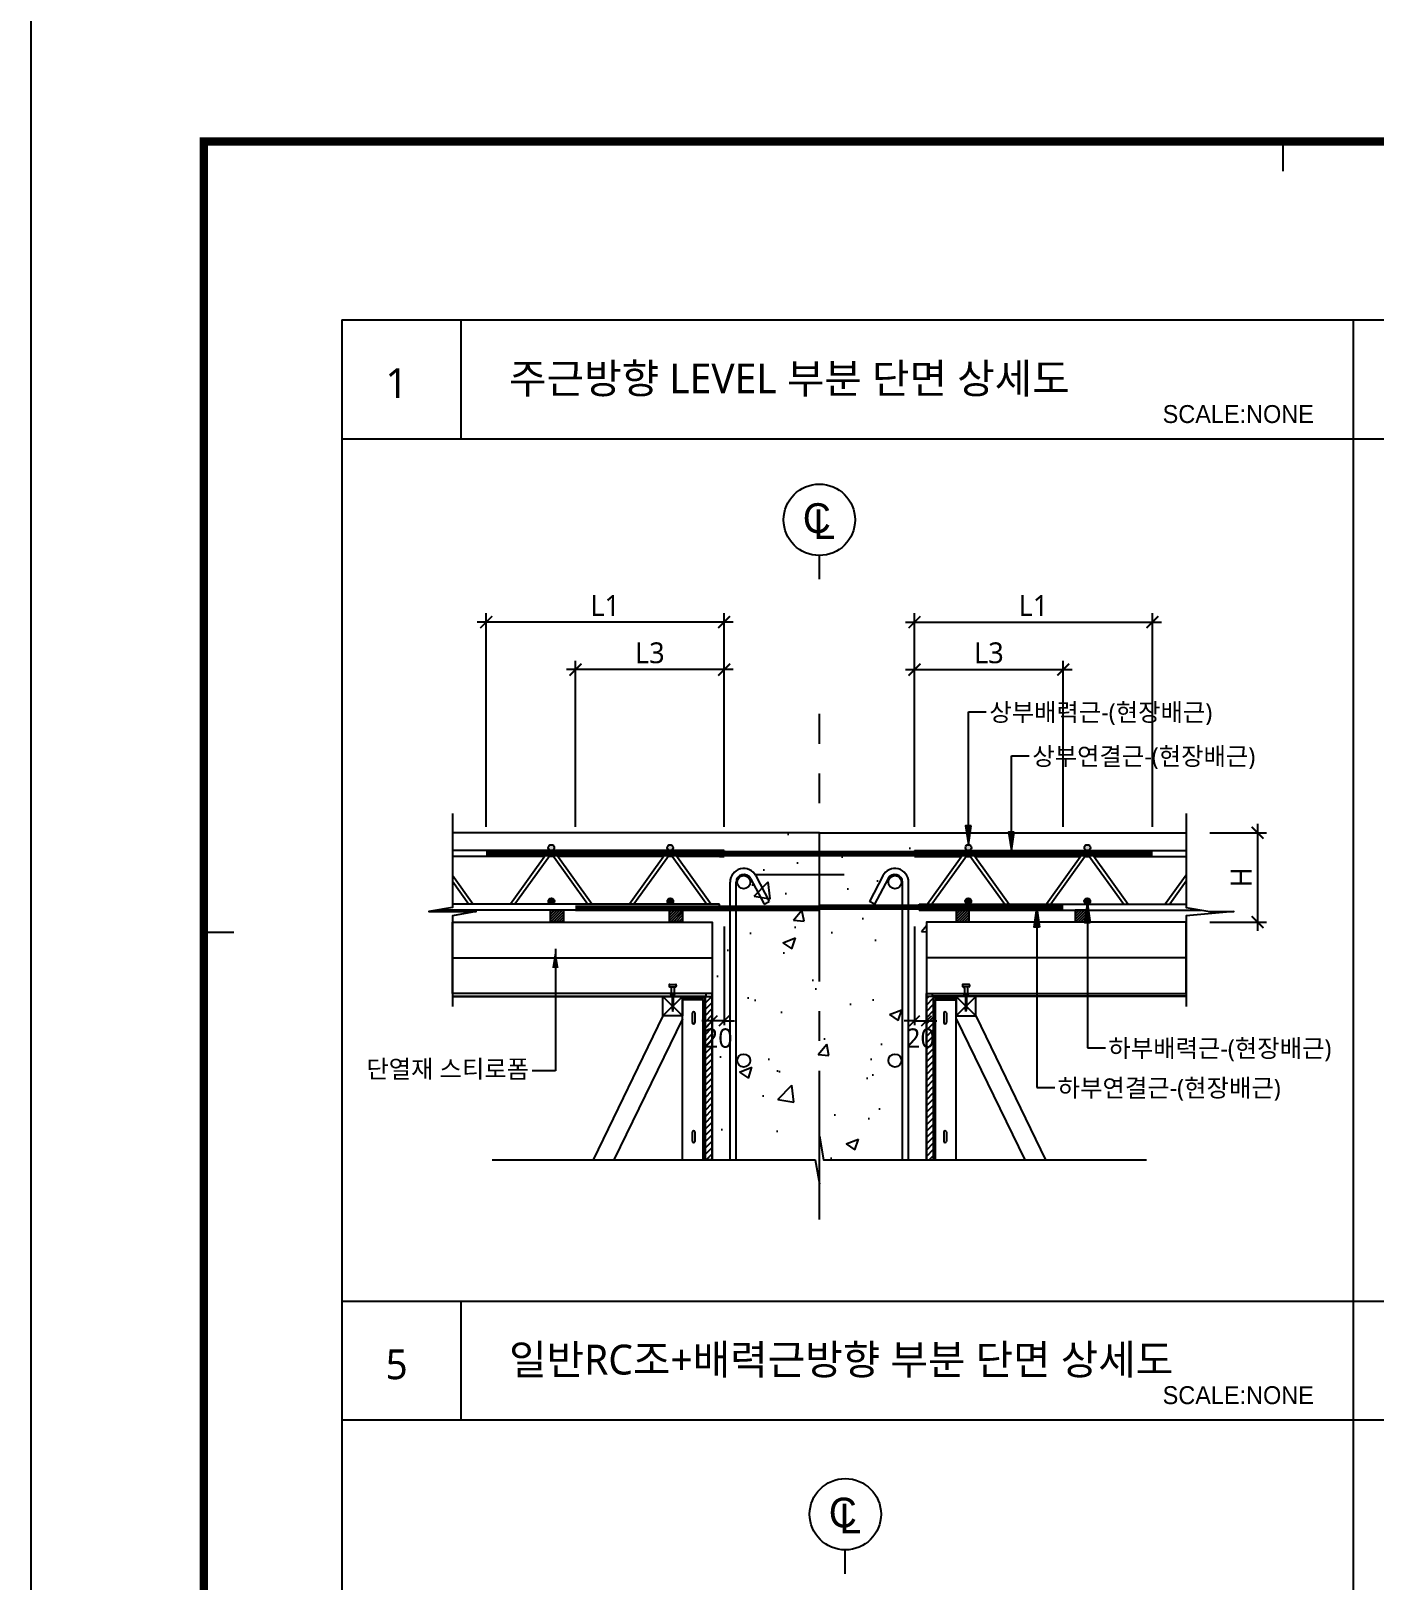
# Model space of a CAD drawing. Extents: x 10983 to 44623, y -18406 to 11294.
# Drawn here: x 10983 to 13240, y -9339 to -6734 of the extents above; entities that cross this region are included whole.
import ezdxf
from ezdxf.enums import TextEntityAlignment as Align

# ---------------------------------------------------------------- set-up
doc = ezdxf.new("R2010")
doc.units = 0
doc.header["$LTSCALE"] = 100
doc.header["$MEASUREMENT"] = 0
doc.header["$PDMODE"] = 3
doc.header["$PDSIZE"] = 10
for name, pattern in [('CEN', [62, 60, -1, 0, -1]), ('CENTERX2', [4, 2.5, -0.5, 0.5, -0.5]), ('HID', [2.5, 1.5, -1]), ('HIDDEN', [0.375, 0.25, -0.125])]:
    doc.linetypes.add(name, pattern=pattern)
doc.layers.get('0').update_dxf_attribs({"linetype": 'CONTINUOUS'})
doc.layers.get('Defpoints').update_dxf_attribs({"color": 165, "linetype": 'CONTINUOUS'})
for name, color, linetype in [('D-TEX1', 6, 'CONTINUOUS'), ('D-TEX3', 9, 'CONTINUOUS'), ('DECK-CEN', 1, 'CEN'), ('DECK-CON', 2, 'CONTINUOUS'), ('DECK-DIM', 255, 'CONTINUOUS'), ('DECK-ETC STEEL', 6, 'CONTINUOUS'), ('DECK-HATCH', 251, 'CONTINUOUS'), ('DECK-JOINT BAR', 4, 'HIDDEN'), ('DECK-LATTICE', 7, 'CONTINUOUS'), ('DECK-PG', 4, 'CONTINUOUS'), ('DECK-RC', 251, 'CONTINUOUS'), ('DECK-RC(ETC)', 252, 'CONTINUOUS'), ('DECK-TEXT', 7, 'CONTINUOUS'), ('DECK-TITLE TEXT', 3, 'CONTINUOUS'), ('DECK-TRANS', 3, 'CONTINUOUS'), ('E', 115, 'CONTINUOUS'), ('E2', 7, 'CONTINUOUS'), ('form', 7, 'CONTINUOUS'), ('INSU', 7, 'CONTINUOUS'), ('TEXT', 3, 'CONTINUOUS')]:
    doc.layers.add(name, color=color, linetype=linetype)
doc.styles.add('HD', font='Gulim.ttf')
doc.styles.get("Standard").update_dxf_attribs({"font": ''})
doc.styles.add('SY Panel', font='malgun.ttf')
doc.styles.add('VICON TEXT', font='malgun.ttf')
doc.styles.get('STANDARD').set_extended_font_data('Haansoft Dotum')
doc.linetypes.add('BATTING', pattern='A,0.0001,-0.1,[134,ltypeshp.shx,S=0.1,R=0,X=-0.1,Y=0],-0.2,[134,ltypeshp.shx,S=0.1,R=180,X=0.1,Y=0],-0.1', length=0.4001)
doc.dimstyles.new('ISO-25', dxfattribs={"dimtxt": 2.5, "dimasz": 2.5, "dimexe": 1.25, "dimexo": 0.625, "dimtad": 1, "dimtxsty": 'STANDARD', "dimcen": 2.5, "dimadec": 0, "dimazin": 0, "dimtfac": 1, "dimtmove": 0, "dimatfit": 3, "dimfxl": 1, "dimarcsym": 0})
doc.dimstyles.new('STDECK-DIM', dxfattribs={"dimtxt": 35, "dimasz": 20, "dimexe": 15, "dimexo": 40, "dimgap": 10, "dimtad": 1, "dimdec": 0, "dimtxsty": 'SY Panel', "dimblk": 'ARCHTICK', "dimcen": 2.5, "dimdle": 15, "dimclrd": 7, "dimclre": 7, "dimclrt": 6, "dimadec": 0, "dimazin": 0, "dimtfac": 1, "dimtdec": 0, "dimtmove": 0, "dimatfit": 3, "dimldrblk": 'ARCHTICK', "dimfxl": 1, "dimarcsym": 0})
doc.dimstyles.new('STDECK-DIM 2', dxfattribs={"dimscale": 2.5, "dimtxt": 12, "dimasz": 7, "dimexe": 3, "dimexo": 3, "dimgap": 3, "dimtad": 1, "dimdec": 0, "dimlunit": 6, "dimtxsty": 'VICON TEXT', "dimblk": 'ARCHTICK', "dimcen": 2.5, "dimclrd": 7, "dimclre": 7, "dimclrt": 6, "dimadec": 0, "dimazin": 0, "dimtfac": 1, "dimtdec": 0, "dimtix": 1, "dimtmove": 0, "dimatfit": 3, "dimfxl": 1, "dimarcsym": 0})
pattern_1 = [(45, (-111967.3, -24750.4456), (-2.24506403, 2.24506403), [])]

# ---------------------------------------------------------------- blocks, each defined once
blk = doc.blocks.new('_ArchTick')
at = {"color": 0, "linetype": 'ByBlock', "const_width": 0.15}
blk.add_lwpolyline([(-0.5, -0.5), (0.5, 0.5)], dxfattribs=at)
blk = doc.blocks.new('*D419')
at = {"layer": 'DECK-DIM', "color": 7, "lineweight": -2}
for p, q in [((12162.7, -7808.4), (11882.7, -7808.4)), ((11897.7, -8072.8), (11897.7, -7793.4)), ((12147.7, -8072.8), (12147.7, -7793.4))]:
    blk.add_line(p, q, dxfattribs=at)
at = {"layer": 'Defpoints', "color": 0, "ltscale": 0.5}
for p in [(11897.7, -7808.4), (11897.7, -8112.8), (12147.7, -8112.8)]:
    blk.add_point(p, dxfattribs=at)
at = {"layer": 'DECK-DIM', "color": 7, "lineweight": -2, "ltscale": 0.5, "xscale": 20, "yscale": 20, "zscale": 20, "rotation": 180}
blk.add_blockref('_ArchTick', (11897.7, -7808.4), dxfattribs=at)
at = {"layer": 'DECK-DIM', "color": 7, "lineweight": -2, "ltscale": 0.5, "xscale": 20, "yscale": 20, "zscale": 20}
blk.add_blockref('_ArchTick', (12147.7, -7808.4), dxfattribs=at)
at = {"layer": 'DECK-DIM', "color": 6, "ltscale": 0.5, "insert": (12022.7, -7780.3), "char_height": 35, "attachment_point": 5, "style": 'SY Panel'}
blk.add_mtext('L3', dxfattribs=at)
blk = doc.blocks.new('*D420')
at = {"layer": 'DECK-DIM', "color": 7, "lineweight": -2}
for p, q in [((12162.7, -7728.4), (11732.7, -7728.4)), ((11747.7, -8072.8), (11747.7, -7713.4)), ((12147.7, -8072.8), (12147.7, -7713.4))]:
    blk.add_line(p, q, dxfattribs=at)
at = {"layer": 'Defpoints', "color": 0, "ltscale": 0.5}
for p in [(11747.7, -7728.4), (11747.7, -8112.8), (12147.7, -8112.8)]:
    blk.add_point(p, dxfattribs=at)
at = {"layer": 'DECK-DIM', "color": 7, "lineweight": -2, "ltscale": 0.5, "xscale": 20, "yscale": 20, "zscale": 20, "rotation": 180}
blk.add_blockref('_ArchTick', (11747.7, -7728.4), dxfattribs=at)
at = {"layer": 'DECK-DIM', "color": 7, "lineweight": -2, "ltscale": 0.5, "xscale": 20, "yscale": 20, "zscale": 20}
blk.add_blockref('_ArchTick', (12147.7, -7728.4), dxfattribs=at)
at = {"layer": 'DECK-DIM', "color": 6, "ltscale": 0.5, "insert": (11947.7, -7700.6), "char_height": 35, "attachment_point": 5, "style": 'SY Panel'}
blk.add_mtext('L1', dxfattribs=at)
blk = doc.blocks.new('*D421')
at = {"layer": 'DECK-DIM', "color": 7, "lineweight": -2}
for p, q in [((12452.7, -7728.4), (12882.7, -7728.4)), ((12467.7, -8072.8), (12467.7, -7713.4)), ((12867.7, -8072.8), (12867.7, -7713.4))]:
    blk.add_line(p, q, dxfattribs=at)
at = {"layer": 'Defpoints', "color": 0, "ltscale": 0.5}
for p in [(12867.7, -7728.4), (12467.7, -8112.8), (12867.7, -8112.8)]:
    blk.add_point(p, dxfattribs=at)
at = {"layer": 'DECK-DIM', "color": 7, "lineweight": -2, "ltscale": 0.5, "xscale": 20, "yscale": 20, "zscale": 20, "rotation": 180}
blk.add_blockref('_ArchTick', (12467.7, -7728.4), dxfattribs=at)
at = {"layer": 'DECK-DIM', "color": 7, "lineweight": -2, "ltscale": 0.5, "xscale": 20, "yscale": 20, "zscale": 20}
blk.add_blockref('_ArchTick', (12867.7, -7728.4), dxfattribs=at)
at = {"layer": 'DECK-DIM', "color": 6, "ltscale": 0.5, "insert": (12667.7, -7700.6), "char_height": 35, "attachment_point": 5, "style": 'SY Panel'}
blk.add_mtext('L1', dxfattribs=at)
blk = doc.blocks.new('*D422')
at = {"layer": 'DECK-DIM', "color": 7, "lineweight": -2}
for p, q in [((12452.7, -7808.4), (12732.7, -7808.4)), ((12467.7, -8072.8), (12467.7, -7793.4)), ((12717.7, -8072.8), (12717.7, -7793.4))]:
    blk.add_line(p, q, dxfattribs=at)
at = {"layer": 'Defpoints', "color": 0, "ltscale": 0.5}
for p in [(12717.7, -7808.4), (12467.7, -8112.8), (12717.7, -8112.8)]:
    blk.add_point(p, dxfattribs=at)
at = {"layer": 'DECK-DIM', "color": 7, "lineweight": -2, "ltscale": 0.5, "xscale": 20, "yscale": 20, "zscale": 20, "rotation": 180}
blk.add_blockref('_ArchTick', (12467.7, -7808.4), dxfattribs=at)
at = {"layer": 'DECK-DIM', "color": 7, "lineweight": -2, "ltscale": 0.5, "xscale": 20, "yscale": 20, "zscale": 20}
blk.add_blockref('_ArchTick', (12717.7, -7808.4), dxfattribs=at)
at = {"layer": 'DECK-DIM', "color": 6, "ltscale": 0.5, "insert": (12592.7, -7780.3), "char_height": 35, "attachment_point": 5, "style": 'SY Panel'}
blk.add_mtext('L3', dxfattribs=at)
blk = doc.blocks.new('*D423')
at = {"layer": 'DECK-DIM', "color": 7, "lineweight": -2}
for p, q in [((12147.7, -8240.3), (12147.7, -8406.5)), ((12127.7, -8385.3), (12127.7, -8406.5)), ((12127.7, -8399), (12110.2, -8399)), ((12147.7, -8399), (12127.7, -8399)), ((12147.7, -8399), (12165.2, -8399))]:
    blk.add_line(p, q, dxfattribs=at)
at = {"layer": 'Defpoints', "color": 0, "ltscale": 0.5}
for p in [(12147.7, -8232.8), (12127.7, -8377.8), (12127.7, -8399)]:
    blk.add_point(p, dxfattribs=at)
at = {"layer": 'DECK-DIM', "color": 7, "lineweight": -2, "ltscale": 0.5, "xscale": 17.5, "yscale": 17.5, "zscale": 17.5}
blk.add_blockref('_ArchTick', (12127.7, -8399), dxfattribs=at)
at = {"layer": 'DECK-DIM', "color": 7, "lineweight": -2, "ltscale": 0.5, "xscale": 17.5, "yscale": 17.5, "zscale": 17.5, "rotation": 180}
blk.add_blockref('_ArchTick', (12147.7, -8399), dxfattribs=at)
at = {"layer": 'DECK-DIM', "color": 6, "ltscale": 0.5, "insert": (12137.7, -8428.2), "char_height": 32.5, "attachment_point": 5, "style": 'VICON TEXT'}
blk.add_mtext('20', dxfattribs=at)
blk = doc.blocks.new('*D424')
at = {"layer": 'DECK-DIM', "color": 7, "lineweight": -2}
for p, q in [((13044.4, -8067.8), (13044.4, -8247.8)), ((12964.4, -8082.8), (13059.4, -8082.8)), ((12964.4, -8232.8), (13059.4, -8232.8))]:
    blk.add_line(p, q, dxfattribs=at)
at = {"layer": 'Defpoints', "color": 0, "ltscale": 0.5}
for p in [(12924.4, -8082.8), (12924.4, -8232.8), (13044.4, -8232.8)]:
    blk.add_point(p, dxfattribs=at)
at = {"layer": 'DECK-DIM', "color": 7, "lineweight": -2, "ltscale": 0.5, "xscale": 20, "yscale": 20, "zscale": 20}
for p, rotation in [((13044.4, -8082.8), 90), ((13044.4, -8232.8), 270)]:
    blk.add_blockref('_ArchTick', p, dxfattribs=dict(at, rotation=rotation))
at = {"layer": 'DECK-DIM', "color": 6, "ltscale": 0.5, "insert": (13016.9, -8157.8), "char_height": 35, "attachment_point": 5, "rotation": 90, "style": 'SY Panel'}
blk.add_mtext('H', dxfattribs=at)
blk = doc.blocks.new('*D425')
at = {"layer": 'DECK-DIM', "color": 7, "lineweight": -2}
for p, q in [((12467.7, -8240.3), (12467.7, -8406.5)), ((12487.7, -8385.3), (12487.7, -8406.5)), ((12467.7, -8399), (12450.2, -8399)), ((12467.7, -8399), (12487.7, -8399)), ((12487.7, -8399), (12505.2, -8399))]:
    blk.add_line(p, q, dxfattribs=at)
at = {"layer": 'Defpoints', "color": 0, "ltscale": 0.5}
for p in [(12467.7, -8232.8), (12487.7, -8377.8), (12487.7, -8399)]:
    blk.add_point(p, dxfattribs=at)
at = {"layer": 'DECK-DIM', "color": 7, "lineweight": -2, "ltscale": 0.5, "xscale": 17.5, "yscale": 17.5, "zscale": 17.5}
blk.add_blockref('_ArchTick', (12467.7, -8399), dxfattribs=at)
at = {"layer": 'DECK-DIM', "color": 7, "lineweight": -2, "ltscale": 0.5, "xscale": 17.5, "yscale": 17.5, "zscale": 17.5, "rotation": 180}
blk.add_blockref('_ArchTick', (12487.7, -8399), dxfattribs=at)
at = {"layer": 'DECK-DIM', "color": 6, "ltscale": 0.5, "insert": (12477.7, -8428.2), "char_height": 32.5, "attachment_point": 5, "style": 'VICON TEXT'}
blk.add_mtext('20', dxfattribs=at)

msp = doc.modelspace()

# ---------------------------------------------------------------- hatches: boundary and pattern name
at = {"linetype": 'ByBlock'}
h = msp.add_hatch(color=256, dxfattribs=at)
h.paths.add_polyline_path([(12563.1, -8071.3), (12558.3, -8071.3), (12558.3, -8102.8)])
h.paths.add_polyline_path([(12558.3, -8071.3), (12553.6, -8071.3), (12558.3, -8102.8)])
h = msp.add_hatch(color=256, dxfattribs=at)
h.paths.add_polyline_path([(12635.3, -8081.5), (12630.6, -8081.5), (12630.6, -8112.9)])
h.paths.add_polyline_path([(12630.6, -8081.5), (12625.9, -8081.5), (12630.6, -8112.9)])
h = msp.add_hatch(color=256, dxfattribs=at)
h.paths.add_polyline_path([(12758.5, -8202.7), (12758.5, -8234.2), (12763.2, -8234.2)])
h.paths.add_polyline_path([(12758.5, -8202.7), (12753.8, -8234.2), (12758.5, -8234.2)])
h = msp.add_hatch(color=256, dxfattribs=at)
h.paths.add_polyline_path([(12673.3, -8209.8), (12673.3, -8241.2), (12678, -8241.2)])
h.paths.add_polyline_path([(12673.3, -8209.8), (12668.6, -8241.2), (12673.3, -8241.2)])
at = {"layer": 'DECK-HATCH', "linetype": 'ByBlock'}
h = msp.add_hatch(dxfattribs=at)
h.set_pattern_fill('AR-CONC', color=256, scale=30, style=0)
h.set_pattern_definition([(50, (-117278.77, -51956.46), (215.17805, -18.82564), [22.5, -247.5]), (355, (-117278.77, -51956.46), (-41.6254, 225.65764), [18, -198]), (100.4514, (-117260.84, -51958.03), (173.5528, 206.83186), [19.12206, -210.34263]), (46.1842, (-117278.77, -51896.46), (320.1723, -49.6557), [33.75, -371.25]), (96.6356, (-117252.1, -51900.6), (280.3988, 292.23536), [28.6831, -315.5139]), (351.1842, (-117278.77, -51896.46), (280.3986, 292.2356), [27, -297]), (21, (-117248.77, -51911.46), (179.07212, -120.78567), [22.5, -247.5]), (326, (-117248.77, -51911.46), (72.9946, 217.545), [18, -198]), (71.4514, (-117233.85, -51921.52), (252.0668, 96.75915), [19.12206, -210.34263]), (37.5, (-117278.77, -51956.46), (3.647957, 99.868156), [0, -195.6, 0, -201, 0, -198.75]), (7.5, (-117278.77, -51956.46), (78.92086, 118.32351), [0, -114.6, 0, -191.1, 0, -75.75]), (327.5, (-117345.67, -51956.46), (160.14673, -6.76646), [0, -75, 0, -234, 0, -310.5]), (317.5, (-117375.67, -51956.46), (174.95585, 30.0315), [0, -97.5, 0, -155.4, 0, -220.5])])
h.paths.add_polyline_path([(12307.7, -8082.8), (12127.7, -8082.8), (12127.7, -8632.9), (12300.6, -8632.9), (12307.7, -8672.9), (12307.7, -8592.9)])
h.paths.add_polyline_path([(12487.7, -8082.8), (12307.7, -8082.8), (12307.7, -8592.9), (12314.7, -8632.9), (12487.7, -8632.9)])
h = msp.add_hatch(dxfattribs=at)
h.set_pattern_fill('ANSI31', color=256, scale=60, style=0)
h.set_pattern_definition([(45, (-161561.5226, -13910.678), (-5.30330086, 5.30330086), [])])
h.paths.add_polyline_path([(12115.7, -8357.8), (12127.7, -8357.8), (12127.7, -8632.9), (12115.7, -8632.9)])
h = msp.add_hatch(dxfattribs=at)
h.set_pattern_fill('ANSI31', color=256, scale=60, style=0)
h.set_pattern_definition([(45, (-161801.5226, -13910.678), (-5.30330086, 5.30330086), [])])
h.paths.add_polyline_path([(12499.7, -8357.8), (12487.7, -8357.8), (12487.7, -8632.9), (12499.7, -8632.9)])
at = {"layer": 'DECK-RC(ETC)'}
h = msp.add_hatch(dxfattribs=at)
h.set_pattern_fill('ANSI31', color=256)
h.set_pattern_definition([(45, (-111787.3, -24750.4456), (-2.24506403, 2.24506403), [])])
h.paths.add_polyline_path([(11855.7, -8212.8), (11855.7, -8232.3), (11877.7, -8232.3), (11877.7, -8212.8)])
h = msp.add_hatch(dxfattribs=at)
h.set_pattern_fill('ANSI31', color=256)
h.set_pattern_definition(pattern_1)
h.paths.add_polyline_path([(12055.7, -8212.8), (12055.7, -8232.3), (12077.7, -8232.3), (12077.7, -8212.8)])
h = msp.add_hatch(dxfattribs=at)
h.set_pattern_fill('ANSI31', color=256)
h.set_pattern_definition(pattern_1)
h.paths.add_polyline_path([(12559.7, -8212.8), (12559.7, -8232.3), (12537.7, -8232.3), (12537.7, -8212.8)])
h = msp.add_hatch(dxfattribs=at)
h.set_pattern_fill('ANSI31', color=256)
h.set_pattern_definition([(45, (-111767.3, -24750.4456), (-2.24506403, 2.24506403), [])])
h.paths.add_polyline_path([(12737.7, -8212.8), (12737.7, -8232.3), (12759.7, -8232.3), (12759.7, -8212.8)])
at = {"layer": 'DECK-TRANS', "ltscale": 0.5}
h = msp.add_hatch(color=3, dxfattribs=at)
h.dxf.hatch_style = 1
h.paths.add_polyline_path([(11852.1, -8107.8, 1), (11862.1, -8107.8, 1)])
h.paths.add_polyline_path([(12062, -8107.8, 1), (12052, -8107.8, 0.399881), (12056.8, -8112.8), (12057.3, -8112.8, 0.399881)])
h = msp.add_hatch(color=3, dxfattribs=at)
h.dxf.hatch_style = 1
h.paths.add_polyline_path([(12763.3, -8107.8, -1), (12753.3, -8107.8, -1)])
h.paths.add_polyline_path([(12553.3, -8107.8, -1), (12563.3, -8107.8, -0.399881), (12558.6, -8112.8), (12558.1, -8112.8, -0.399881)])
h = msp.add_hatch(color=3, dxfattribs=at)
h.dxf.hatch_style = 1
h.paths.add_polyline_path([(11862.3, -8197.8, 1), (11852.3, -8197.8, 0.399881), (11857, -8202.8), (11857.5, -8202.8, 0.399881)])
h = msp.add_hatch(color=3, dxfattribs=at)
h.dxf.hatch_style = 1
h.paths.add_polyline_path([(12062.2, -8197.8, 1), (12052.2, -8197.8, 0.399881), (12057, -8202.8), (12057.5, -8202.8, 0.399881)])
h = msp.add_hatch(color=3, dxfattribs=at)
h.dxf.hatch_style = 1
h.paths.add_polyline_path([(12553.1, -8197.8, -1), (12563.1, -8197.8, -0.399881), (12558.4, -8202.8), (12557.9, -8202.8, -0.399881)])
h = msp.add_hatch(color=3, dxfattribs=at)
h.dxf.hatch_style = 1
h.paths.add_polyline_path([(12753.1, -8197.8, -1), (12763.1, -8197.8, -0.399881), (12758.3, -8202.8), (12757.8, -8202.8, -0.399881)])

# ---------------------------------------------------------------- linework, layer by layer
at = {"linetype": 'ByBlock'}
for p, q in [((11505.1, -7220.2), (11505.1, -12170.2)), ((11505.1, -7220.2), (18305.1, -7220.2)), ((11705.1, -7220.2), (11705.1, -7420.2)), ((11705.1, -7220.2), (11705.1, -7420.2)), ((13205.1, -7220.2), (13205.1, -12170.2)), ((11505.1, -7420.2), (18305.1, -7420.2)), ((12558.3, -8102.8), (12558.3, -7879.2)), ((12558.3, -7879.2), (12588.3, -7879.2)), ((12630.6, -8112.9), (12630.6, -7953.3)), ((12630.6, -7953.3), (12660.6, -7953.3)), ((12758.5, -8202.7), (12758.5, -8444.4)), ((12673.3, -8209.8), (12673.3, -8511)), ((12758.5, -8444.4), (12788.5, -8444.4)), ((12673.3, -8511), (12703.3, -8511)), ((11505.1, -8870.2), (18305.1, -8870.2)), ((11705.1, -8870.2), (11705.1, -9070.2)), ((11705.1, -8870.2), (11705.1, -9070.2)), ((11505.1, -9070.2), (18305.1, -9070.2))]:
    msp.add_line(p, q, dxfattribs=at)
for points in [[(12563.1, -8071.3), (12553.6, -8071.3), (12558.3, -8102.8), (12563.1, -8071.3)], [(12635.3, -8081.5), (12625.9, -8081.5), (12630.6, -8112.9), (12635.3, -8081.5)], [(12763.2, -8234.2), (12753.8, -8234.2), (12758.5, -8202.7), (12763.2, -8234.2)], [(12678, -8241.2), (12668.6, -8241.2), (12673.3, -8209.8), (12678, -8241.2)]]:
    msp.add_lwpolyline(points, dxfattribs=at)
at = {"layer": 'DECK-CEN', "linetype": 'CENTERX2'}
msp.add_line((12307.7, -8732.9), (12307.7, -7882.8), dxfattribs=at)
at = {"layer": 'DECK-CON'}
for p, q in [((12307.7, -8082.8), (11691, -8082.8)), ((12307.7, -8082.8), (12924.4, -8082.8)), ((12115.7, -8357.8), (12127.7, -8357.8)), ((12115.7, -8632.9), (12115.7, -8357.8)), ((12127.7, -8632.9), (12127.7, -8352.8)), ((12127.7, -8632.9), (12115.7, -8632.9))]:
    msp.add_line(p, q, dxfattribs=at)
for points in [[(11691, -8050.3), (11691, -8208.3), (11651, -8215.3), (11731, -8215.3), (11691, -8222.4), (11691, -8375)], [(12924.4, -8050.3), (12924.4, -8208.3), (12964.4, -8215.3), (13004.4, -8215.3), (12924.4, -8222.4), (12924.4, -8375)], [(11757.7, -8632.9), (12300.6, -8632.9), (12307.7, -8672.9), (12307.7, -8592.9), (12314.7, -8632.9), (12857.7, -8632.9)]]:
    msp.add_lwpolyline(points, dxfattribs=at)
msp.add_lwpolyline([(12499.7, -8357.8), (12487.7, -8357.8), (12487.7, -8632.9), (12499.7, -8632.9)], close=True, dxfattribs=at)
at = {"layer": 'DECK-ETC STEEL'}
for points in [[(12112.7, -8357.8), (12115.7, -8357.8), (12115.7, -8632.9), (12112.7, -8632.9), (12112.7, -8363.8), (12077.7, -8363.8), (12077.7, -8360.8), (12112.7, -8360.8), (12112.7, -8357.8), (12115.7, -8357.8)], [(12502.7, -8357.8), (12499.7, -8357.8), (12499.7, -8632.9), (12502.7, -8632.9), (12502.7, -8363.8), (12537.7, -8363.8), (12537.7, -8360.8), (12502.7, -8360.8), (12502.7, -8357.8), (12499.7, -8357.8)]]:
    msp.add_lwpolyline(points, dxfattribs=at)
at = {"layer": 'DECK-JOINT BAR', "const_width": 10}
for points in [[(11747.1, -8117.8), (12307.7, -8117.8)], [(12868.3, -8117.8), (12307.7, -8117.8)], [(11897.7, -8209.8), (12307.7, -8209.8)], [(12717.9, -8207.8), (12307.9, -8207.8)]]:
    msp.add_lwpolyline(points, dxfattribs=at)
at = {"layer": 'DECK-LATTICE', "ltscale": 0.5}
for p, q in [((12147.7, -8112.8), (11691, -8112.8)), ((11845.9, -8122.8), (11691, -8122.8)), ((11850.7, -8116.1), (11788.4, -8202.8)), ((11855.6, -8119.6), (11795.8, -8202.8)), ((11861.1, -8122.8), (11853.3, -8122.8)), ((11858.9, -8119.6), (11918.6, -8202.8)), ((11863.7, -8116.1), (11926, -8202.8)), ((12045.9, -8122.8), (11868.5, -8122.8)), ((12050.7, -8116.1), (11988.4, -8202.8)), ((12055.6, -8119.6), (11995.8, -8202.8)), ((12061.1, -8122.8), (12053.3, -8122.8)), ((12058.9, -8119.6), (12118.6, -8202.8)), ((12063.7, -8116.1), (12126, -8202.8)), ((12147.7, -8122.8), (12068.5, -8122.8)), ((12147.7, -8112.8), (12147.7, -8122.8)), ((12467.7, -8112.8), (12924.4, -8112.8)), ((12467.7, -8112.8), (12467.7, -8122.8)), ((12467.7, -8122.8), (12546.8, -8122.8)), ((12551.6, -8116.1), (12489.3, -8202.8)), ((12556.5, -8119.6), (12496.7, -8202.8)), ((12554.2, -8122.8), (12562, -8122.8)), ((12559.8, -8119.6), (12619.5, -8202.8)), ((12564.6, -8116.1), (12626.9, -8202.8)), ((12569.4, -8122.8), (12746.8, -8122.8)), ((12751.6, -8116.1), (12689.3, -8202.8)), ((12756.5, -8119.6), (12696.7, -8202.8)), ((12754.2, -8122.8), (12762, -8122.8)), ((12759.8, -8119.6), (12819.5, -8202.8)), ((12764.6, -8116.1), (12826.9, -8202.8)), ((12769.4, -8122.8), (12924.4, -8122.8)), ((11691, -8154), (11726, -8202.8)), ((11691, -8164.3), (11718.6, -8202.8)), ((12924.4, -8154), (12889.3, -8202.8)), ((12924.4, -8164.3), (12896.7, -8202.8)), ((12139.7, -8202.8), (11691, -8202.8)), ((12139.7, -8212.8), (12139.7, -8202.8)), ((12475.7, -8202.8), (12924.4, -8202.8)), ((12475.7, -8212.8), (12475.7, -8202.8)), ((12139.7, -8212.8), (11665.6, -8212.8)), ((12475.7, -8212.8), (12949.7, -8212.8))]:
    msp.add_line(p, q, dxfattribs=at)
at = {"layer": 'DECK-LATTICE', "linetype": 'ByBlock'}
for p, q in [((12139.7, -8122.8), (12147.7, -8122.8)), ((12475.7, -8122.8), (12467.7, -8122.8))]:
    msp.add_line(p, q, dxfattribs=at)
at = {"layer": 'DECK-LATTICE', "ltscale": 0.5}
for centre, radius in [((11857.2, -8120.8), 8), ((11857.2, -8120.8), 2), ((12057.2, -8120.8), 8), ((12057.2, -8120.8), 2), ((12558.1, -8120.8), 8), ((12558.1, -8120.8), 2), ((12758.1, -8120.8), 8), ((12758.1, -8120.8), 2)]:
    msp.add_arc(centre, radius, 35.7097, 144.2903, dxfattribs=at)
at = {"layer": 'DECK-PG', "ltscale": 0.5}
for p, q in [((11691, -8357.3), (12117.7, -8357.3)), ((12924.4, -8357.3), (12497.7, -8357.3))]:
    msp.add_line(p, q, dxfattribs=at)
for points in [[(12117.7, -8357.8), (12117.7, -8352.8), (11691, -8352.8), (11691, -8357.8)], [(12497.7, -8357.8), (12497.7, -8352.8), (12924.4, -8352.8), (12924.4, -8357.8)]]:
    msp.add_lwpolyline(points, close=True, dxfattribs=at)
at = {"layer": 'DECK-RC', "linetype": 'HID'}
msp.add_line((12199.7, -8152.8), (12415.7, -8152.8), dxfattribs=at)
at = {"layer": 'DECK-RC'}
for p, q in [((12157.7, -8632.9), (12157.7, -8165.8)), ((12167.7, -8632.9), (12167.7, -8165.8)), ((12192.2, -8159.7), (12214.7, -8202.7)), ((12201.1, -8155.1), (12223.5, -8198.1)), ((12414.3, -8155.1), (12391.8, -8198.1)), ((12423.2, -8159.7), (12400.7, -8202.7)), ((12447.7, -8632.9), (12447.7, -8165.8)), ((12457.7, -8632.9), (12457.7, -8165.8)), ((12214.7, -8202.7), (12223.5, -8198.1)), ((12400.7, -8202.7), (12391.8, -8198.1))]:
    msp.add_line(p, q, dxfattribs=at)
for centre in [(12180.7, -8165.8), (12434.7, -8165.8), (12180.7, -8465.8), (12434.7, -8465.8)]:
    msp.add_circle(centre, 11, dxfattribs=at)
for centre, radius, start, end in [((12180.7, -8165.8), 23, 27.5898, 180), ((12180.7, -8165.8), 13, 27.5824, 180), ((12434.7, -8165.8), 23, 0, 152.4102), ((12434.7, -8165.8), 13, 0, 152.4176)]:
    msp.add_arc(centre, radius, start, end, dxfattribs=at)
at = {"layer": 'DECK-RC(ETC)'}
for p, q in [((12044.7, -8390.8), (12077.7, -8357.8)), ((12077.7, -8390.8), (12044.7, -8357.8)), ((12055.2, -8338.8), (12055.2, -8340.8)), ((12056.2, -8337.8), (12066.2, -8337.8)), ((12056.2, -8341.8), (12066.2, -8341.8)), ((12057.2, -8356.4), (12057.2, -8357.2)), ((12057.8, -8355.8), (12058.3, -8355.8)), ((12057.8, -8357.8), (12064.6, -8357.8)), ((12058.3, -8355.8), (12064.1, -8355.8)), ((12058.9, -8344.1), (12058.9, -8354.5)), ((12060.2, -8355.8), (12062.2, -8355.8)), ((12060.2, -8357.8), (12060.2, -8378.3)), ((12062.2, -8357.8), (12062.2, -8378.3)), ((12063.5, -8344.1), (12063.5, -8354.5)), ((12064.1, -8355.8), (12064.6, -8355.8)), ((12065.2, -8356.4), (12065.2, -8357.2)), ((12067.2, -8338.8), (12067.2, -8340.8)), ((12570.7, -8390.8), (12537.7, -8357.8)), ((12537.7, -8390.8), (12570.7, -8357.8)), ((12548.2, -8338.8), (12548.2, -8340.8)), ((12559.2, -8337.8), (12549.2, -8337.8)), ((12559.2, -8341.8), (12549.2, -8341.8)), ((12550.2, -8356.4), (12550.2, -8357.2)), ((12551.3, -8355.8), (12550.8, -8355.8)), ((12557.6, -8357.8), (12550.8, -8357.8)), ((12557.1, -8355.8), (12551.3, -8355.8)), ((12551.9, -8344.1), (12551.9, -8354.5)), ((12555.2, -8355.8), (12553.2, -8355.8)), ((12553.2, -8357.8), (12553.2, -8378.3)), ((12555.2, -8357.8), (12555.2, -8378.3)), ((12556.5, -8344.1), (12556.5, -8354.5)), ((12557.6, -8355.8), (12557.1, -8355.8)), ((12558.2, -8356.4), (12558.2, -8357.2)), ((12560.2, -8338.8), (12560.2, -8340.8)), ((12060.2, -8378.3), (12061.2, -8383.3)), ((12061.2, -8383.3), (12062.2, -8378.3)), ((12077.7, -8632.9), (12077.7, -8363.8)), ((12094.2, -8385.8), (12094.2, -8401.8)), ((12098.2, -8385.8), (12098.2, -8401.8)), ((12517.2, -8385.8), (12517.2, -8401.8)), ((12517.2, -8385.8), (12517.2, -8401.8)), ((12521.2, -8385.8), (12521.2, -8401.8)), ((12521.2, -8385.8), (12521.2, -8401.8)), ((12537.7, -8632.9), (12537.7, -8363.8)), ((12554.2, -8383.3), (12553.2, -8378.3)), ((12555.2, -8378.3), (12554.2, -8383.3)), ((12044.7, -8390.8), (11927.7, -8632.9)), ((12077.7, -8395.9), (11962.3, -8632.9)), ((12537.7, -8395.9), (12653, -8632.9)), ((12570.7, -8390.8), (12687.7, -8632.9)), ((12094.2, -8585.8), (12094.2, -8601.8)), ((12098.2, -8585.8), (12098.2, -8601.8)), ((12517.2, -8585.8), (12517.2, -8601.8)), ((12517.2, -8585.8), (12517.2, -8601.8)), ((12521.2, -8585.8), (12521.2, -8601.8)), ((12521.2, -8585.8), (12521.2, -8601.8))]:
    msp.add_line(p, q, dxfattribs=at)
for points in [[(11855.7, -8212.8), (11877.7, -8212.8), (11877.7, -8232.3), (11855.7, -8232.3)], [(12055.7, -8212.8), (12077.7, -8212.8), (12077.7, -8232.3), (12055.7, -8232.3)], [(12559.7, -8212.8), (12537.7, -8212.8), (12537.7, -8232.3), (12559.7, -8232.3)], [(12759.7, -8212.8), (12737.7, -8212.8), (12737.7, -8232.3), (12759.7, -8232.3)]]:
    msp.add_lwpolyline(points, close=True, dxfattribs=at)
for points in [[(12044.7, -8357.8), (12077.7, -8357.8), (12077.7, -8390.8), (12044.7, -8390.8), (12044.7, -8357.8)], [(12570.7, -8357.8), (12537.7, -8357.8), (12537.7, -8390.8), (12570.7, -8390.8), (12570.7, -8357.8)]]:
    msp.add_lwpolyline(points, dxfattribs=at)
for centre, radius, start, end in [((12056.2, -8338.8), 1, 90, 180), ((12056.2, -8340.8), 1, 180, 270), ((12056.2, -8344.5), 2.75, 7.7709, 89.4479), ((12057.8, -8356.4), 0.6, 90, 180), ((12057.8, -8357.2), 0.6, 180, 270), ((12057.5, -8354.4), 1.39, 281.7725, 355.1369), ((12066.2, -8344.5), 2.75, 90.5521, 172.2291), ((12064.9, -8354.4), 1.39, 184.8631, 258.2275), ((12064.6, -8356.4), 0.6, 0, 90), ((12064.6, -8357.2), 0.6, 270, 0), ((12066.2, -8338.8), 1, 0, 90), ((12066.2, -8340.8), 1, 270, 360), ((12549.2, -8338.8), 1, 90, 180), ((12549.2, -8340.8), 1, 180, 270), ((12549.2, -8344.5), 2.75, 7.7709, 89.4479), ((12550.8, -8356.4), 0.6, 90, 180), ((12550.8, -8357.2), 0.6, 180, 270), ((12550.5, -8354.4), 1.39, 281.7725, 355.1369), ((12559.2, -8344.5), 2.75, 90.5521, 172.2291), ((12557.9, -8354.4), 1.39, 184.8631, 258.2275), ((12557.6, -8356.4), 0.6, 0, 90), ((12557.6, -8357.2), 0.6, 270, 0), ((12559.2, -8338.8), 1, 360, 90), ((12559.2, -8340.8), 1, 270, 360), ((12096.2, -8385.8), 2, 0, 180), ((12096.2, -8385.8), 2, 0, 180), ((12519.2, -8385.8), 2, 0, 180), ((12519.2, -8385.8), 2, 0, 180), ((12519.2, -8385.8), 2, 0, 180), ((12519.2, -8385.8), 2, 0, 180), ((12096.2, -8401.8), 2, 180, 0), ((12519.2, -8401.8), 2, 180, 0), ((12519.2, -8401.8), 2, 180, 0), ((12096.2, -8585.8), 2, 0, 180), ((12096.2, -8585.8), 2, 0, 180), ((12519.2, -8585.8), 2, 0, 180), ((12519.2, -8585.8), 2, 0, 180), ((12519.2, -8585.8), 2, 0, 180), ((12519.2, -8585.8), 2, 0, 180), ((12096.2, -8601.8), 2, 180, 0), ((12519.2, -8601.8), 2, 180, 0), ((12519.2, -8601.8), 2, 180, 0)]:
    msp.add_arc(centre, radius, start, end, dxfattribs=at)
at = {"layer": 'DECK-TRANS', "ltscale": 0.5}
for centre in [(11857.1, -8107.8), (12057, -8107.8), (12558.3, -8107.8), (12758.3, -8107.8), (11857.3, -8197.8), (12057.2, -8197.8), (12558.1, -8197.8), (12758.1, -8197.8)]:
    msp.add_circle(centre, 5, dxfattribs=at)
at = {"layer": 'Defpoints'}
msp.add_lwpolyline([(10982.5, -12466.3), (19392.5, -12466.3), (19392.5, -6526.2), (10982.5, -6526.2)], close=True, dxfattribs=at)
at = {"layer": 'E', "linetype": 'ByBlock'}
for p, q in [((11691, -8352.8), (11691, -8232.8)), ((12127.7, -8232.8), (12127.7, -8632.9)), ((11691, -8352.8), (11691, -8357.8)), ((12117.7, -8357.8), (12117.7, -8352.8)), ((12127.7, -8357.8), (12127.7, -8632.9))]:
    msp.add_line(p, q, dxfattribs=at)
for points in [[(11691, -8232.8), (12127.7, -8232.8), (12127.7, -8632.9), (12127.7, -8632.9), (12127.7, -8352.8), (11691, -8352.8)], [(12924.4, -8232.8), (12487.7, -8232.8), (12487.7, -8632.9), (12487.7, -8632.9), (12487.7, -8352.8), (12924.4, -8352.8)], [(12115.7, -8357.8), (12127.7, -8357.8), (12127.7, -8632.9), (12115.7, -8632.9)], [(12499.7, -8357.8), (12487.7, -8357.8), (12487.7, -8632.9), (12499.7, -8632.9)]]:
    msp.add_lwpolyline(points, close=True, dxfattribs=at)
at = {"layer": 'E2', "linetype": 'ByBlock'}
for p, q in [((12307.7, -7656.4), (12307.7, -7616.4)), ((12351.4, -9328.8), (12351.4, -9288.8))]:
    msp.add_line(p, q, dxfattribs=at)
for centre in [(12307.7, -7556.4), (12351.4, -9228.8)]:
    msp.add_circle(centre, 60, dxfattribs=at)
at = {"layer": 'form', "color": 30}
for p, q in [((13086.6, -6920.2), (13086.6, -6970.2)), ((11273.2, -8249.8), (11323.2, -8249.8))]:
    msp.add_line(p, q, dxfattribs=at)
at = {"layer": 'form', "color": 30, "const_width": 14.2}
msp.add_lwpolyline([(11273.2, -6920.2), (11273.2, -12238.4), (19226.8, -12238.4), (19226.8, -6920.2)], close=True, dxfattribs=at)
at = {"layer": 'INSU', "linetype": 'BATTING', "ltscale": 1.5}
for p, q in [((11691, -8292.8), (12127.7, -8292.8)), ((12924.4, -8292.8), (12487.7, -8292.8))]:
    msp.add_line(p, q, dxfattribs=at)

# ---------------------------------------------------------------- texts
at = {"layer": 'D-TEX1', "color": 6, "linetype": 'ByBlock', "style": 'HD'}
for s, p in [('C', (12279.9, -7578.5)), ('L', (12297.9, -7588.5)), ('C', (12323.6, -9250.9)), ('L', (12341.6, -9260.9))]:
    msp.add_text(s, height=50, dxfattribs=at).set_placement(p)
at = {"layer": 'D-TEX3', "color": 3, "style": 'HD'}
for p in [(12884.8, -7393.6), (12884.8, -9043.6)]:
    msp.add_text('SCALE:NONE', height=30.15, dxfattribs=at).set_placement(p)
at = {"layer": 'DECK-TEXT', "style": 'VICON TEXT'}
for s, p in [('상부배력근-(현장배근)', (12593.4, -7895)), ('상부연결근-(현장배근)', (12665.7, -7969.1)), ('하부배력근-(현장배근)', (12793.6, -8460.2)), ('하부연결근-(현장배근)', (12708.4, -8526.8))]:
    msp.add_text(s, height=30, dxfattribs=at).set_placement(p)
msp.add_text('단열재 스티로폼', height=30, dxfattribs=at).set_placement((11819.8, -8480), align=Align.MIDDLE_RIGHT)
at = {"layer": 'DECK-TITLE TEXT', "color": 3, "style": 'VICON TEXT'}
for s, height, p in [('주근방향 LEVEL 부분 단면 상세도', 50.257, (11786.1, -7343.8)), ('1', 50.3, (11578.4, -7351.7)), ('5', 50.3, (11578.4, -9001.7)), ('일반RC조+배력근방향 부분 단면 상세도', 50.257, (11786.1, -8993.8))]:
    msp.add_text(s, height=height, dxfattribs=at).set_placement(p)

# ---------------------------------------------------------------- dimensions: what is measured, and where the dimension line sits
at = {"layer": 'DECK-DIM'}
for base, p1, p2, angle, text, picture, middle in [((11747.7, -7728.4), (12147.7, -8112.8), (11747.7, -8112.8), 180, 'L1', '*D420', (11947.7, -7700.6)), ((11897.7, -7808.4), (12147.7, -8112.8), (11897.7, -8112.8), 180, 'L3', '*D419', (12022.7, -7780.3)), ((13044.4, -8232.8), (12924.4, -8082.8), (12924.4, -8232.8), 90, 'H', '*D424', (13016.9, -8157.8))]:
    dim = msp.add_linear_dim(base=base, p1=p1, p2=p2, angle=angle, text=text, dimstyle='STDECK-DIM', dxfattribs=at)
    dim.commit()
    dim.dimension.update_dxf_attribs({"geometry": picture, "text_midpoint": middle})
for base, p2, text, picture, middle in [((12867.7, -7728.4), (12867.7, -8112.8), 'L1', '*D421', (12667.7, -7700.6)), ((12717.7, -7808.4), (12717.7, -8112.8), 'L3', '*D422', (12592.7, -7780.3))]:
    dim = msp.add_linear_dim(base=base, p1=(12467.7, -8112.8), p2=p2, text=text, dimstyle='STDECK-DIM', dxfattribs=at)
    dim.commit()
    dim.dimension.update_dxf_attribs({"geometry": picture, "text_midpoint": middle})
dim = msp.add_linear_dim(base=(12127.7, -8399), p1=(12147.7, -8232.8), p2=(12127.7, -8377.8), angle=180, dimstyle='STDECK-DIM 2', override={"dimtxt": 13, "dimgap": 5, "dimtad": 2}, dxfattribs=at)
dim.commit()
dim.dimension.update_dxf_attribs({"geometry": '*D423', "text_midpoint": (12137.7, -8428.2)})
dim = msp.add_linear_dim(base=(12487.7, -8399), p1=(12467.7, -8232.8), p2=(12487.7, -8377.8), dimstyle='STDECK-DIM 2', override={"dimtxt": 13, "dimgap": 5, "dimtad": 2}, dxfattribs=at)
dim.commit()
dim.dimension.update_dxf_attribs({"geometry": '*D425', "text_midpoint": (12477.7, -8428.2)})

# ---------------------------------------------------------------- leaders
at = {"layer": 'TEXT', "lineweight": 5}
msp.add_leader([(11864, -8277.7), (11864, -8483), (11824.7, -8483)], dimstyle='ISO-25', override={"dimscale": 5, "dimasz": 6.5, "dimgap": 4, "dimtad": 0, "dimtxsty": 'HD'}, dxfattribs=at)

doc.saveas('drawing.dxf')
